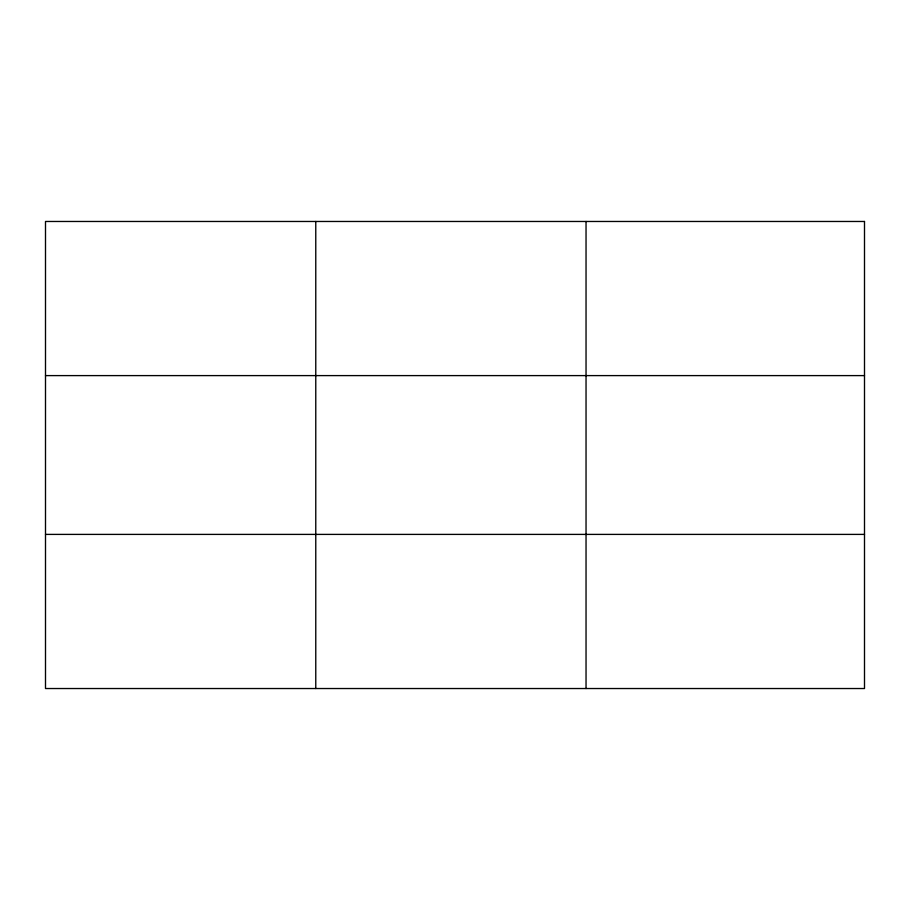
<?xml version="1.0" encoding="UTF-8"?>
<svg xmlns="http://www.w3.org/2000/svg" width="910" height="910" viewBox="0 0 910 910"><rect width="100%" height="100%" fill="white"/><g stroke="black" fill="none" stroke-linecap="round" stroke-linejoin="round"><path stroke-width="1.36" d="M315.77 688.529L315.77 221.471M586.04 688.529L586.04 221.471M45.5 375.602L864.5 375.602M45.5 534.398L864.5 534.398M864.5 221.471L864.5 688.529L45.5 688.529L45.5 221.471L864.5 221.471"/></g></svg>
